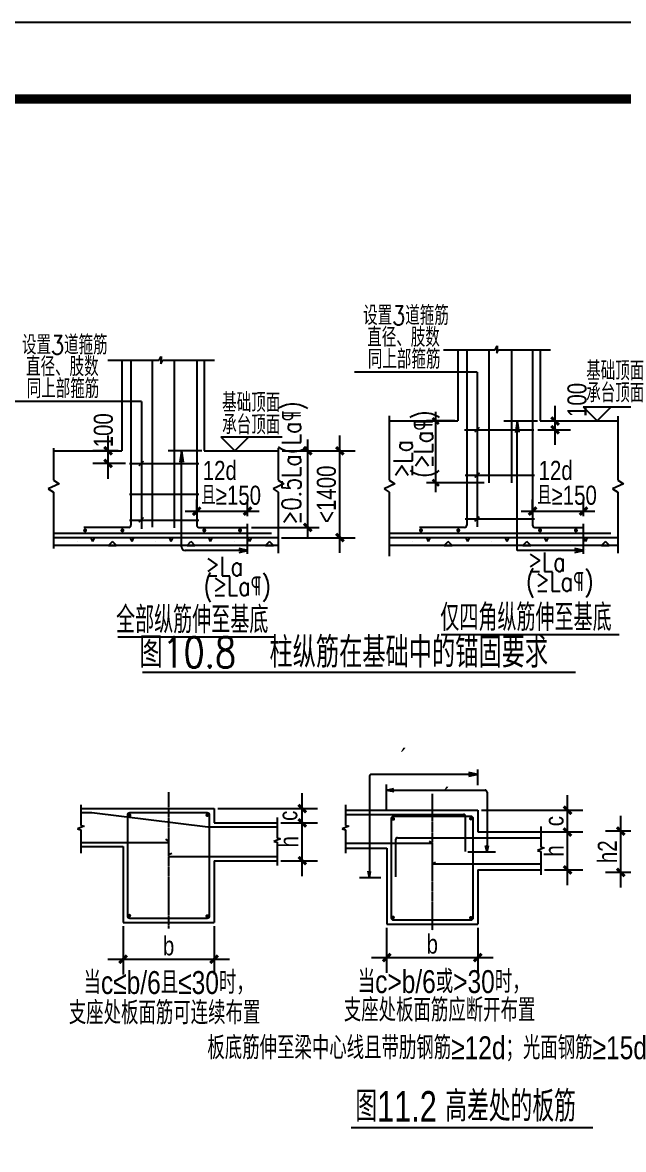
# Model space of a CAD drawing. Extents: x 1914156 to 2010983, y 1234267 to 1358917.
# Drawn here: x 1971047 to 1978914, y 1278922 to 1293667 of the extents above; entities that cross this region are included whole.
import ezdxf
from ezdxf.enums import TextEntityAlignment as Align

# ---------------------------------------------------------------- set-up
doc = ezdxf.new("R2010")
doc.units = 0
doc.header["$LTSCALE"] = 30
doc.linetypes.add('CENTER2', pattern=[1.125, 0.75, -0.125, 0.125, -0.125])
doc.layers.get('0').update_dxf_attribs({"linetype": 'CONTINUOUS'})
for name, color, linetype in [('G', 1, 'CONTINUOUS'), ('S-TEXT3', 7, 'CONTINUOUS'), ('s-图框', 7, 'CONTINUOUS'), ('S-材料-SOLID', 42, 'CONTINUOUS'), ('ZX', 6, 'CENTER2'), ('图框', 85, 'CONTINUOUS')]:
    doc.layers.add(name, color=color, linetype=linetype)
doc.styles.add('TJ03', font='tj03-romans1.shx', dxfattribs={"width": 0.8, "bigfont": 'tj-hztxt1.shx'})
doc.styles.add('TJ1', font='tj-romans1.shx', dxfattribs={"width": 0.75, "bigfont": 'tjhztxt.shx'})
doc.dimstyles.new('D100', dxfattribs={"dimscale": 0, "dimtxt": 250, "dimasz": 100, "dimexe": 200, "dimexo": 50, "dimgap": 50, "dimtad": 1, "dimdec": 0, "dimzin": 0, "dimdsep": 46, "dimtxsty": 'TJ03', "dimblk": 'ARCHTICK', "dimblk1": 'ARCHTICK', "dimblk2": 'ARCHTICK', "dimsah": 1, "dimcen": 0, "dimdle": 200, "dimclrd": 256, "dimclre": 256, "dimclrt": 256, "dimadec": 0, "dimazin": 0, "dimtfac": 1, "dimtdec": 0, "dimtix": 1, "dimtmove": 2, "dimatfit": 3, "dimldrblk": 'ARCHTICK', "dimfxl": 0, "dimtolj": 1, "dimtzin": 0, "dimarcsym": 0})

# ---------------------------------------------------------------- blocks, each defined once
blk = doc.blocks.new('_ArchTick')
at = {"color": 0, "linetype": 'ByBlock', "const_width": 0.4}
blk.add_lwpolyline([(-0.5, -0.5), (0.5, 0.5)], dxfattribs=at)
blk = doc.blocks.new('*D116')
at = {"layer": 'S-TEXT3', "lineweight": -2}
for p, q in [((1975201, 1286727), (1975201, 1288263)), ((1974445, 1288063), (1975401, 1288063)), ((1974439, 1286927), (1975401, 1286927))]:
    blk.add_line(p, q, dxfattribs=at)
at = {"layer": 'S-TEXT3', "lineweight": -2, "xscale": 100, "yscale": 100, "zscale": 100}
for p, rotation in [((1975201, 1288063), 90), ((1975201, 1286927), 270)]:
    blk.add_blockref('_ArchTick', p, dxfattribs=dict(at, rotation=rotation))
at = {"layer": 'S-TEXT3', "insert": (1975026, 1287495), "char_height": 250, "attachment_point": 5, "rotation": 90, "style": 'TJ03'}
blk.add_mtext('\\A1;<1400', dxfattribs=at)
blk = doc.blocks.new('*D117')
at = {"layer": 'S-TEXT3', "lineweight": -2}
for p, q in [((1978019, 1288140), (1978019, 1288654)), ((1977872, 1288454), (1978219, 1288454)), ((1977792, 1288340), (1978219, 1288340))]:
    blk.add_line(p, q, dxfattribs=at)
at = {"layer": 'S-TEXT3', "lineweight": -2, "xscale": 100, "yscale": 100, "zscale": 100}
for p, rotation in [((1978019, 1288454), 90), ((1978019, 1288340), 270)]:
    blk.add_blockref('_ArchTick', p, dxfattribs=dict(at, rotation=rotation))
at = {"layer": 'S-TEXT3', "insert": (1978307, 1288729), "char_height": 250, "attachment_point": 5, "rotation": 90, "style": 'TJ03'}
blk.add_mtext('\\A1;100', dxfattribs=at)
blk = doc.blocks.new('*D118')
at = {"layer": 'S-TEXT3', "lineweight": -2}
for p, q in [((1972166, 1287698), (1972166, 1288263)), ((1972299, 1288063), (1971966, 1288063)), ((1972396, 1287898), (1971966, 1287898))]:
    blk.add_line(p, q, dxfattribs=at)
at = {"layer": 'S-TEXT3', "lineweight": -2, "xscale": 100, "yscale": 100, "zscale": 100}
for p, rotation in [((1972166, 1288063), 90), ((1972166, 1287898), 270)]:
    blk.add_blockref('_ArchTick', p, dxfattribs=dict(at, rotation=rotation))
at = {"layer": 'S-TEXT3', "insert": (1972106, 1288332), "char_height": 250, "attachment_point": 5, "rotation": 90, "style": 'TJ03'}
blk.add_mtext('\\A1;100', dxfattribs=at)
blk = doc.blocks.new('*D36')
at = {"layer": 'S-TEXT3', "lineweight": -2}
for p, q in [((1978878, 1282348), (1978878, 1283288)), ((1979046, 1283088), (1978678, 1283088)), ((1979046, 1282548), (1978678, 1282548))]:
    blk.add_line(p, q, dxfattribs=at)
at = {"layer": 'S-TEXT3', "lineweight": -2, "xscale": 100, "yscale": 100, "zscale": 100}
for p, rotation in [((1978878, 1283088), 90), ((1978878, 1282548), 270)]:
    blk.add_blockref('_ArchTick', p, dxfattribs=dict(at, rotation=rotation))
at = {"layer": 'S-TEXT3', "insert": (1978703, 1282818), "char_height": 250, "attachment_point": 5, "rotation": 90, "style": 'TJ03'}
blk.add_mtext('\\A1;h2', dxfattribs=at)
blk = doc.blocks.new('*D41')
at = {"layer": 'S-TEXT3', "lineweight": -2}
for p, q in [((1974709, 1282996), (1974709, 1283584)), ((1973605, 1283384), (1974909, 1283384))]:
    blk.add_line(p, q, dxfattribs=at)
at = {"layer": 'S-TEXT3', "lineweight": -2, "xscale": 100, "yscale": 100, "zscale": 100}
for p, rotation in [((1974709, 1283384), 90), ((1974709, 1283196), 270)]:
    blk.add_blockref('_ArchTick', p, dxfattribs=dict(at, rotation=rotation))
at = {"layer": 'S-TEXT3', "insert": (1974521, 1283288), "char_height": 250, "attachment_point": 5, "rotation": 90, "style": 'TJ03'}
blk.add_mtext('\\A1;c', dxfattribs=at)
blk = doc.blocks.new('*D42')
at = {"layer": 'S-TEXT3', "lineweight": -2}
for p, q in [((1974709, 1282500), (1974709, 1283396)), ((1974427, 1283196), (1974909, 1283196)), ((1974427, 1282700), (1974909, 1282700))]:
    blk.add_line(p, q, dxfattribs=at)
at = {"layer": 'S-TEXT3', "lineweight": -2, "xscale": 100, "yscale": 100, "zscale": 100}
for p, rotation in [((1974709, 1283196), 90), ((1974709, 1282700), 270)]:
    blk.add_blockref('_ArchTick', p, dxfattribs=dict(at, rotation=rotation))
at = {"layer": 'S-TEXT3', "insert": (1974534, 1282948), "char_height": 250, "attachment_point": 5, "rotation": 90, "style": 'TJ03'}
blk.add_mtext('\\A1;h', dxfattribs=at)
blk = doc.blocks.new('*D43')
at = {"layer": 'S-TEXT3', "lineweight": -2}
for p, q in [((1978181, 1282380), (1978181, 1283276)), ((1977879, 1283076), (1978381, 1283076)), ((1977879, 1282580), (1978381, 1282580))]:
    blk.add_line(p, q, dxfattribs=at)
at = {"layer": 'S-TEXT3', "lineweight": -2, "xscale": 100, "yscale": 100, "zscale": 100}
for p, rotation in [((1978181, 1283076), 90), ((1978181, 1282580), 270)]:
    blk.add_blockref('_ArchTick', p, dxfattribs=dict(at, rotation=rotation))
at = {"layer": 'S-TEXT3', "insert": (1978006, 1282828), "char_height": 250, "attachment_point": 5, "rotation": 90, "style": 'TJ03'}
blk.add_mtext('\\A1;h', dxfattribs=at)
blk = doc.blocks.new('*D84')
at = {"layer": 'S-TEXT3', "lineweight": -2}
for p, q in [((1978181, 1282876), (1978181, 1283560)), ((1977057, 1283360), (1978381, 1283360)), ((1977057, 1283076), (1978381, 1283076))]:
    blk.add_line(p, q, dxfattribs=at)
at = {"layer": 'S-TEXT3', "lineweight": -2, "xscale": 100, "yscale": 100, "zscale": 100}
for p, rotation in [((1978181, 1283360), 90), ((1978181, 1283076), 270)]:
    blk.add_blockref('_ArchTick', p, dxfattribs=dict(at, rotation=rotation))
at = {"layer": 'S-TEXT3', "insert": (1978006, 1283218), "char_height": 250, "attachment_point": 5, "rotation": 90, "style": 'TJ03'}
blk.add_mtext('\\A1;c', dxfattribs=at)
blk = doc.blocks.new('*D85')
at = {"layer": 'S-TEXT3', "lineweight": -2}
for p, q in [((1975814, 1281820), (1975814, 1281233)), ((1977007, 1281820), (1977007, 1281233)), ((1975614, 1281433), (1977207, 1281433))]:
    blk.add_line(p, q, dxfattribs=at)
at = {"layer": 'S-TEXT3', "lineweight": -2, "xscale": 100, "yscale": 100, "zscale": 100, "rotation": 180}
blk.add_blockref('_ArchTick', (1975814, 1281433), dxfattribs=at)
at = {"layer": 'S-TEXT3', "lineweight": -2, "xscale": 100, "yscale": 100, "zscale": 100}
blk.add_blockref('_ArchTick', (1977007, 1281433), dxfattribs=at)
at = {"layer": 'S-TEXT3', "insert": (1976411, 1281608), "char_height": 250, "attachment_point": 5, "style": 'TJ03'}
blk.add_mtext('\\A1;b', dxfattribs=at)
blk = doc.blocks.new('*D86')
at = {"layer": 'S-TEXT3', "lineweight": -2}
for p, q in [((1972363, 1281843), (1972363, 1281210)), ((1973555, 1281843), (1973555, 1281210)), ((1972163, 1281410), (1973755, 1281410))]:
    blk.add_line(p, q, dxfattribs=at)
at = {"layer": 'S-TEXT3', "lineweight": -2, "xscale": 100, "yscale": 100, "zscale": 100, "rotation": 180}
blk.add_blockref('_ArchTick', (1972363, 1281410), dxfattribs=at)
at = {"layer": 'S-TEXT3', "lineweight": -2, "xscale": 100, "yscale": 100, "zscale": 100}
blk.add_blockref('_ArchTick', (1973555, 1281410), dxfattribs=at)
at = {"layer": 'S-TEXT3', "insert": (1972959, 1281585), "char_height": 250, "attachment_point": 5, "style": 'TJ03'}
blk.add_mtext('\\A1;b', dxfattribs=at)
blk = doc.blocks.new('TJAD_TK_A1')
at = {"layer": '图框'}
blk.add_line((1341.38, 950.45), (500.38, 950.45), dxfattribs=at)
at = {"layer": '图框', "const_width": 1.2}
blk.add_lwpolyline([(1331.38, 940.45), (525.38, 940.45), (525.38, 366.45), (1331.38, 366.45)], close=True, dxfattribs=at)

msp = doc.modelspace()

# ---------------------------------------------------------------- linework, layer by layer
at = {"layer": 'G'}
for p, q in [((1976863.1, 1289386.1), (1976863.1, 1287089.6)), ((1977149.9, 1289386.1), (1977149.9, 1287645.4)), ((1977446.5, 1289386.1), (1977446.5, 1287645.4)), ((1977724.2, 1289386.1), (1977724.2, 1287089.6)), ((1972466.4, 1289247.5), (1972466.4, 1287089.6)), ((1972745.9, 1289247.5), (1972745.9, 1287064.9)), ((1973030.1, 1289247.5), (1973030.1, 1287057)), ((1973327.5, 1289247.5), (1973327.5, 1287089.6)), ((1976834.5, 1288339.8), (1977741.9, 1288339.8)), ((1972445.6, 1287898.1), (1973353.1, 1287898.1)), ((1976842.3, 1287744.5), (1977749.7, 1287744.5)), ((1972445.6, 1287498.2), (1973353.1, 1287498.2)), ((1972445.6, 1287156.6), (1973353.1, 1287156.6)), ((1976842.3, 1287172.5), (1977749.7, 1287172.5)), ((1971451.1, 1286985.9), (1974305.7, 1286985.9)), ((1972437.2, 1287060.4), (1971848.1, 1287060.4)), ((1973356.7, 1287060.4), (1973993.7, 1287060.4)), ((1975847.8, 1286985.9), (1978750.3, 1286985.9)), ((1976833.9, 1287060.4), (1976244.7, 1287060.4)), ((1977753.4, 1287060.4), (1978390.4, 1287060.4)), ((1972295.8, 1285630.3), (1974346.1, 1285630.3)), ((1976526.6, 1285660.3), (1978855.9, 1285660.3)), ((1972616.8, 1285168.2), (1978284.9, 1285168.2)), ((1971822.2, 1283329.1), (1971953.7, 1283329.1)), ((1971953.7, 1283329.1), (1973471.4, 1283141.6)), ((1972420.6, 1283294.4), (1972420.6, 1281980.4)), ((1973465.3, 1283325.4), (1972451.7, 1283325.4)), ((1973496.4, 1281980.4), (1973496.4, 1283294.4)), ((1975274, 1283305.8), (1976821.1, 1283305.8)), ((1975872.4, 1283248.1), (1975872.4, 1281957.1)), ((1976917.1, 1283279.1), (1975903.5, 1283279.1)), ((1976847.8, 1282820.7), (1976847.8, 1283279.1)), ((1976948.2, 1281957.1), (1976948.2, 1283248.1)), ((1973471.4, 1283141.6), (1974378.9, 1283141.6)), ((1972958.7, 1282954.5), (1972923.4, 1282980.8)), ((1975931.2, 1282974.9), (1975931.2, 1282490.8)), ((1975957.9, 1283001.7), (1977830.7, 1283001.7)), ((1976410.6, 1282931.2), (1976375.2, 1282957.6)), ((1971821.3, 1282938.5), (1972958.7, 1282938.5)), ((1972958.7, 1282780.4), (1973003.6, 1282800.2)), ((1975273.1, 1282931.2), (1976410.6, 1282931.2)), ((1972958.7, 1282756.4), (1974381.2, 1282756.4)), ((1976410.6, 1282660.5), (1976455.4, 1282680.3)), ((1976410.6, 1282660.5), (1977833, 1282660.5)), ((1972451.7, 1281949.3), (1973465.3, 1281949.3)), ((1975903.5, 1281926.1), (1976917.1, 1281926.1)), ((1975350.2, 1279211.3), (1978513.4, 1279211.3))]:
    msp.add_line(p, q, dxfattribs=at)
for points, const_width in [([(1971853.1, 1287022.4, 1), (1971879.3, 1287022.4, 1)], 26.2), ([(1972341.6, 1287022.4, 1), (1972367.8, 1287022.4, 1)], 26.2), ([(1973412.8, 1287022.4, 1), (1973439, 1287022.4, 1)], 26.2), ([(1973881.6, 1287022.4, 1), (1973907.9, 1287022.4, 1)], 26.2), ([(1976249.8, 1287022.4, 1), (1976276, 1287022.4, 1)], 26.2), ([(1976738.2, 1287022.4, 1), (1976764.5, 1287022.4, 1)], 26.2), ([(1977809.5, 1287022.4, 1), (1977835.7, 1287022.4, 1)], 26.2), ([(1978278.3, 1287022.4, 1), (1978304.6, 1287022.4, 1)], 26.2), ([(1972436.8, 1283293.2, 1), (1972461, 1283293.2, 1)], 24.1), ([(1973452.8, 1283296.7, 1), (1973477, 1283296.7, 1)], 24.1), ([(1975888.6, 1283246.9, 1), (1975912.8, 1283246.9, 1)], 24.1), ([(1976904.7, 1283250.4, 1), (1976928.8, 1283250.4, 1)], 24.1), ([(1972433.2, 1281981.7, 1), (1972457.4, 1281981.7, 1)], 24.1), ([(1973452.8, 1281976.4, 1), (1973476.9, 1281976.4, 1)], 24.1), ([(1975885, 1281958.5, 1), (1975909.2, 1281958.5, 1)], 24.1), ([(1976904.6, 1281953.2, 1), (1976928.7, 1281953.2, 1)], 24.1)]:
    msp.add_lwpolyline(points, format="xyb", close=True, dxfattribs=dict(at, const_width=const_width))
for centre, radius, start, end in [((1972437.2, 1287089.6), 29.2, 270, 0), ((1973356.7, 1287089.6), 29.2, 180, 270), ((1976833.9, 1287089.6), 29.2, 270, 0), ((1977753.4, 1287089.6), 29.2, 180, 270), ((1972451.7, 1283294.4), 31, 90, 180), ((1973465.3, 1283294.4), 31, 0, 90), ((1975903.5, 1283248.1), 31, 90, 180), ((1976821.1, 1283279.1), 26.7, 0, 90), ((1976917.1, 1283248.1), 31, 0, 90), ((1975957.9, 1282974.9), 26.7, 90, 180), ((1972451.7, 1281980.4), 31, 180, 270), ((1973465.3, 1281980.4), 31, 270, 0), ((1975903.5, 1281957.1), 31, 180, 270), ((1976917.1, 1281957.1), 31, 270, 0)]:
    msp.add_arc(centre, radius, start, end, dxfattribs=at)
at = {"layer": 'S-TEXT3'}
for p, q in [((1977234, 1289386.1), (1977259.1, 1289437.5)), ((1977259.1, 1289437.5), (1977255, 1289340.6)), ((1972837.3, 1289247.5), (1972862.4, 1289298.8)), ((1972862.4, 1289298.8), (1972858.4, 1289201.9)), ((1976559, 1289386.1), (1977234, 1289386.1)), ((1976745.6, 1289386.1), (1976745.6, 1288453.7)), ((1977255, 1289340.6), (1977278.5, 1289386.1)), ((1977278.5, 1289386.1), (1977957.7, 1289386.1)), ((1977822.1, 1289386.1), (1977822.1, 1288453.7)), ((1972162.4, 1289247.5), (1972837.3, 1289247.5)), ((1972349, 1289247.5), (1972349, 1288063.1)), ((1972858.4, 1289201.9), (1972881.8, 1289247.5)), ((1972881.8, 1289247.5), (1973561.1, 1289247.5)), ((1973425.4, 1289247.5), (1973425.4, 1288063.1)), ((1976999, 1289091.5), (1975390.9, 1289091.5)), ((1976999, 1289091.5), (1976999, 1287069.2)), ((1972604, 1288706.5), (1970923.9, 1288706.5)), ((1972604, 1288706.5), (1972604, 1287044.2)), ((1978385.9, 1288637.6), (1978752.7, 1288637.6)), ((1978385.9, 1288637.6), (1978569.3, 1288453.7)), ((1978569.3, 1288453.7), (1978752.7, 1288637.6)), ((1978752.7, 1288637.6), (1979231.1, 1288637.6)), ((1975848.7, 1288522.8), (1975848.7, 1287678.5)), ((1975848.7, 1288453.7), (1976745.6, 1288453.7)), ((1977789, 1288452.8), (1977349, 1288452.8)), ((1977524.2, 1288452.8), (1977502.7, 1288303.7)), ((1977524.2, 1288452.8), (1977545.9, 1288306.6)), ((1977524.2, 1286759.4), (1977524.2, 1288452.8)), ((1978839.5, 1288516.2), (1978839.5, 1287678.5)), ((1973643.7, 1288247), (1974010.5, 1288247)), ((1973643.7, 1288247), (1973827.1, 1288063.1)), ((1973827.1, 1288063.1), (1974010.5, 1288247)), ((1974010.5, 1288247), (1974447, 1288247)), ((1971452, 1288100.2), (1971452, 1287678.5)), ((1971452, 1288063.1), (1972349, 1288063.1)), ((1973392.3, 1288062.2), (1972952.4, 1288062.2)), ((1973127.6, 1288062.2), (1973106, 1287913.1)), ((1973127.6, 1288062.2), (1973149.2, 1287916.1)), ((1973127.6, 1286808), (1973127.6, 1288062.2)), ((1974394.9, 1288100.2), (1974394.9, 1287678.5)), ((1971452, 1287678.5), (1971525.7, 1287631.9)), ((1974394.9, 1287678.5), (1974468.6, 1287631.9)), ((1975848.7, 1287678.5), (1975922.4, 1287631.9)), ((1978839.5, 1287678.5), (1978913.2, 1287631.9)), ((1971525.7, 1287631.9), (1971383.8, 1287566.1)), ((1971383.8, 1287566.1), (1971452, 1287522.8)), ((1971452, 1287522.8), (1971452, 1286785.2)), ((1974468.6, 1287631.9), (1974326.8, 1287566.1)), ((1974326.8, 1287566.1), (1974394.9, 1287522.8)), ((1974394.9, 1287522.8), (1974394.9, 1286726.2)), ((1975922.4, 1287631.9), (1975780.5, 1287566.1)), ((1975780.5, 1287566.1), (1975848.7, 1287522.8)), ((1975848.7, 1287522.8), (1975848.7, 1286683.2)), ((1978913.2, 1287631.9), (1978771.3, 1287566.1)), ((1978771.3, 1287566.1), (1978839.5, 1287522.8)), ((1978839.5, 1287522.8), (1978839.5, 1286722.2)), ((1973327.5, 1287227.1), (1973327.5, 1287424.6)), ((1973993.7, 1287209.3), (1973993.7, 1287424.6)), ((1977724.2, 1287227.1), (1977724.2, 1287424.6)), ((1978390.4, 1287209.3), (1978390.4, 1287424.6)), ((1973177.5, 1287274.6), (1974143.7, 1287274.6)), ((1977574.2, 1287274.6), (1978540.4, 1287274.6)), ((1973993.7, 1286715.7), (1973993.7, 1287109.3)), ((1978390.4, 1286715.7), (1978390.4, 1287109.3)), ((1971452, 1286927.1), (1974394.9, 1286927.1)), ((1971452, 1286927.1), (1974389.1, 1286927.1)), ((1975848.7, 1286927.1), (1978839.5, 1286927.1)), ((1971452, 1286827.1), (1974394.9, 1286827.1)), ((1973993.7, 1286759.4), (1973882.8, 1286785.5)), ((1975848.7, 1286827.1), (1978839.5, 1286827.1)), ((1978390.4, 1286759.4), (1978279.5, 1286785.5)), ((1973993.7, 1286759.4), (1973176.2, 1286759.4)), ((1973882.3, 1286731.5), (1973993.7, 1286759.4)), ((1978390.4, 1286759.4), (1977524.2, 1286759.4)), ((1978279, 1286731.5), (1978390.4, 1286759.4)), ((1977007.4, 1283828.3), (1976889, 1283854.3)), ((1977007.4, 1283689.2), (1977007.4, 1283893.2)), ((1975587.5, 1283801.6), (1975587.5, 1282474.7)), ((1977007.4, 1283828.3), (1975614.3, 1283828.3)), ((1975810.3, 1283374), (1975810.3, 1283696.5)), ((1977007.4, 1283828.3), (1976884, 1283804.1)), ((1975810.3, 1283624.3), (1975907.2, 1283644.8)), ((1975810.3, 1283624.3), (1975907.2, 1283604.7)), ((1975810.3, 1283624.3), (1977101.4, 1283624.3)), ((1977128.1, 1283597.6), (1977128.1, 1282817.7)), ((1971810, 1283430.3), (1971810, 1283162.7)), ((1975273.1, 1283430.3), (1975273.1, 1283162.7)), ((1971819.1, 1283383.8), (1973554.9, 1283383.8)), ((1973554.9, 1283383.8), (1973554.9, 1283196.3)), ((1974378.9, 1283266.1), (1974378.9, 1282998.5)), ((1975270.9, 1283360.5), (1977006.7, 1283360.5)), ((1977006.7, 1283360.5), (1977006.7, 1283076.4)), ((1971854.4, 1283150.8), (1971766.6, 1283116)), ((1971766.6, 1283116), (1971810, 1283105.5)), ((1971810, 1283162.7), (1971854.4, 1283150.8)), ((1971810, 1283105.5), (1971810, 1282800)), ((1973554.9, 1283196.3), (1974376.7, 1283196.3)), ((1975317.6, 1283150.8), (1975229.7, 1283116)), ((1975229.7, 1283116), (1975273.1, 1283105.5)), ((1975273.1, 1283162.7), (1975317.6, 1283150.8)), ((1975273.1, 1283105.5), (1975273.1, 1282800)), ((1977830.7, 1283146.2), (1977830.7, 1282878.5)), ((1974423.4, 1282986.7), (1974335.5, 1282951.8)), ((1974335.5, 1282951.8), (1974378.9, 1282941.3)), ((1974378.9, 1282998.5), (1974423.4, 1282986.7)), ((1977006.7, 1283076.4), (1977828.5, 1283076.4)), ((1971819.1, 1282887), (1972362.6, 1282887)), ((1972362.6, 1282887), (1972362.6, 1281893.4)), ((1974378.9, 1282941.3), (1974378.9, 1282635.8)), ((1975270.9, 1282863.7), (1975814.4, 1282863.7)), ((1975814.4, 1282863.7), (1975814.4, 1281870.1)), ((1976877.5, 1282817.7), (1977239.5, 1282817.7)), ((1977128.1, 1282817.7), (1977108.6, 1282899.1)), ((1977128.1, 1282817.7), (1977147.1, 1282899.1)), ((1977875.2, 1282866.7), (1977787.3, 1282831.9)), ((1977787.3, 1282831.9), (1977830.7, 1282821.3)), ((1977830.7, 1282878.5), (1977875.2, 1282866.7)), ((1977830.7, 1282821.3), (1977830.7, 1282515.8)), ((1973554.9, 1282699.5), (1973554.9, 1281893.4)), ((1973554.9, 1282699.5), (1974376.7, 1282699.5)), ((1975587.5, 1282474.7), (1975572.2, 1282562.4)), ((1975587.5, 1282474.7), (1975604, 1282560.7)), ((1977006.7, 1282579.6), (1977006.7, 1281870.1)), ((1977006.7, 1282579.6), (1977828.5, 1282579.6)), ((1975736, 1282474.7), (1975457.6, 1282474.7)), ((1972362.6, 1281893.4), (1973554.9, 1281893.4)), ((1975814.4, 1281870.1), (1977006.7, 1281870.1))]:
    msp.add_line(p, q, dxfattribs=at)
at = {"layer": 'S-TEXT3', "linetype": 'ByBlock'}
for p, q in [((1976456.2, 1287523.9), (1976456.2, 1288575.2)), ((1976705.1, 1288453.7), (1976334.7, 1288453.7)), ((1977822.1, 1288453.7), (1978839.5, 1288453.7)), ((1974780.8, 1286910.4), (1974780.8, 1288213.1)), ((1973425.4, 1288063.1), (1974394.9, 1288063.1)), ((1974444.9, 1288063.1), (1974930.8, 1288063.1)), ((1977090.2, 1287645.4), (1976334.7, 1287645.4)), ((1974043.7, 1287060.4), (1974930.8, 1287060.4)), ((1978801.8, 1286927.1), (1978839.5, 1286927.1)), ((1973606.6, 1283196.3), (1974378.9, 1283196.3)), ((1977006.7, 1283076.4), (1977830.7, 1283076.4))]:
    msp.add_line(p, q, dxfattribs=at)
at = {"layer": 'S-TEXT3', "const_width": 19.4}
for points in [[(1977029.1, 1288368.9), (1976966.1, 1288305.9)], [(1972632.4, 1287928), (1972569.4, 1287865)], [(1977029.1, 1287775.6), (1976966.1, 1287712.6)], [(1972632.4, 1287189.5), (1972569.4, 1287126.5)], [(1977029.1, 1287203.5), (1976966.1, 1287140.5)]]:
    msp.add_lwpolyline(points, dxfattribs=at)
at = {"layer": 'S-TEXT3'}
for centre, radius, start, end in [((1973176.2, 1286808), 48.6, 180, 270), ((1975614.3, 1283801.6), 26.7, 90, 180), ((1977101.4, 1283597.6), 26.7, 0, 90)]:
    msp.add_arc(centre, radius, start, end, dxfattribs=at)
at = {"layer": 'S-材料-SOLID'}
for p, q in [((1971966.2, 1286876.8), (1971941.1, 1286927.1)), ((1971966.2, 1286876.8), (1971991.4, 1286927.1)), ((1972480.5, 1286876.8), (1972455.4, 1286927.1)), ((1972480.5, 1286876.8), (1972505.6, 1286927.1)), ((1972994.8, 1286876.8), (1972969.6, 1286927.1)), ((1972994.8, 1286876.8), (1973019.9, 1286927.1)), ((1973509.1, 1286876.8), (1973483.9, 1286927.1)), ((1973509.1, 1286876.8), (1973534.2, 1286927.1)), ((1974023.4, 1286876.8), (1973998.2, 1286927.1)), ((1974023.3, 1286876.8), (1974048.5, 1286927.1)), ((1976362.9, 1286876.8), (1976337.7, 1286927.1)), ((1976362.9, 1286876.8), (1976388, 1286927.1)), ((1976877.2, 1286876.8), (1976852, 1286927.1)), ((1976877.2, 1286876.8), (1976902.3, 1286927.1)), ((1977391.5, 1286876.8), (1977366.3, 1286927.1)), ((1977391.4, 1286876.8), (1977416.6, 1286927.1)), ((1977905.7, 1286876.8), (1977880.6, 1286927.1)), ((1977905.7, 1286876.8), (1977930.9, 1286927.1)), ((1978420, 1286876.8), (1978394.9, 1286927.1)), ((1978420, 1286876.8), (1978445.2, 1286927.1)), ((1971709.1, 1286825.4), (1971709.1, 1286825.4)), ((1971760.5, 1286876.8), (1971760.5, 1286876.8)), ((1971914.8, 1286825.4), (1971914.8, 1286825.4)), ((1972171.9, 1286825.2), (1972223.4, 1286876.6)), ((1972171.9, 1286825.4), (1972274.8, 1286825.4)), ((1972275.6, 1286825.3), (1972224.2, 1286876.8)), ((1972429.1, 1286825.4), (1972429.1, 1286825.4)), ((1972737.6, 1286825.4), (1972737.6, 1286825.4)), ((1972789.1, 1286876.8), (1972789.1, 1286876.8)), ((1972943.4, 1286825.4), (1972943.4, 1286825.4)), ((1973200.5, 1286825.2), (1973251.9, 1286876.6)), ((1973200.5, 1286825.4), (1973257.2, 1286825.4)), ((1973257.2, 1286872.3), (1973252.7, 1286876.8)), ((1973304.2, 1286825.3), (1973257.2, 1286872.3)), ((1973257.2, 1286825.4), (1973303.4, 1286825.4)), ((1973457.6, 1286825.4), (1973457.6, 1286825.4)), ((1973766.2, 1286825.4), (1973766.2, 1286825.4)), ((1973817.6, 1286876.8), (1973817.6, 1286876.8)), ((1973971.9, 1286825.4), (1973971.9, 1286825.4)), ((1974229.1, 1286825.2), (1974280.5, 1286876.6)), ((1974229.1, 1286825.4), (1974331.9, 1286825.4)), ((1974332.7, 1286825.3), (1974281.3, 1286876.8)), ((1976105.7, 1286825.4), (1976105.7, 1286825.4)), ((1976157.2, 1286876.8), (1976157.2, 1286876.8)), ((1976311.5, 1286825.4), (1976311.5, 1286825.4)), ((1976568.6, 1286825.2), (1976620, 1286876.6)), ((1976568.6, 1286825.4), (1976671.5, 1286825.4)), ((1976672.3, 1286825.3), (1976620.8, 1286876.8)), ((1976825.7, 1286825.4), (1976825.7, 1286825.4)), ((1977134.3, 1286825.4), (1977134.3, 1286825.4)), ((1977185.7, 1286876.8), (1977185.7, 1286876.8)), ((1977340, 1286825.4), (1977340, 1286825.4)), ((1977597.2, 1286825.2), (1977648.6, 1286876.6)), ((1977597.2, 1286825.4), (1977653.9, 1286825.4)), ((1977653.9, 1286872.3), (1977649.4, 1286876.8)), ((1977700.8, 1286825.3), (1977653.9, 1286872.3)), ((1977653.9, 1286825.4), (1977700, 1286825.4)), ((1977854.3, 1286825.4), (1977854.3, 1286825.4)), ((1978162.9, 1286825.4), (1978162.9, 1286825.4)), ((1978214.3, 1286876.8), (1978214.3, 1286876.8)), ((1978368.6, 1286825.4), (1978368.6, 1286825.4)), ((1978625.7, 1286825.2), (1978677.2, 1286876.6)), ((1978625.7, 1286825.4), (1978728.6, 1286825.4)), ((1978729.4, 1286825.3), (1978678, 1286876.8)), ((1978265.7, 1286773.9), (1978265.7, 1286773.9)), ((1978420, 1286773.9), (1978420, 1286773.9))]:
    msp.add_line(p, q, dxfattribs=at)
at = {"layer": 'ZX'}
for p, q in [((1972958.7, 1283597.6), (1972958.7, 1281815.1)), ((1976410.6, 1283574.3), (1976410.6, 1281791.8))]:
    msp.add_line(p, q, dxfattribs=at)

# ---------------------------------------------------------------- block references
at = {"layer": 'S-TEXT3', "linetype": 'ByBlock'}
for p, xscale, yscale, zscale, rotation in [((1976456.2, 1288453.7), 81, 81, 81, 90), ((1974780.8, 1288063.1), 100, 100, 100, 90), ((1976456.2, 1287645.4), 81, 81, 81, 270), ((1974780.8, 1287060.4), 100, 100, 100, 270)]:
    msp.add_blockref('_ArchTick', p, dxfattribs=dict(at, xscale=xscale, yscale=yscale, zscale=zscale, rotation=rotation))
at = {"layer": 'S-TEXT3', "xscale": 100, "yscale": 100, "zscale": 100, "rotation": 180}
for p in [(1973327.5, 1287274.6), (1977724.2, 1287274.6)]:
    msp.add_blockref('_ArchTick', p, dxfattribs=at)
at = {"layer": 'S-TEXT3', "xscale": 100, "yscale": 100, "zscale": 100}
for p in [(1973993.7, 1287274.6), (1978390.4, 1287274.6)]:
    msp.add_blockref('_ArchTick', p, dxfattribs=at)
at = {"layer": 's-图框', "xscale": 100, "yscale": 100, "zscale": 100}
msp.add_blockref('TJAD_TK_A1', (1864118.4, 1198622.1), dxfattribs=at)

# ---------------------------------------------------------------- texts
at = {"color": 2, "style": 'TJ1'}
for s, height, width, p in [('全部纵筋伸至基底', 350, 0.75, (1972270.9, 1285676.9)), ('仅四角纵筋伸至基底', 350, 0.75, (1976516, 1285706.9)), ('图10.8  柱纵筋在基础中的锚固要求', 400, 0.8, (1972576.6, 1285226.6))]:
    msp.add_text(s, height=height, dxfattribs=dict(at, width=width)).set_placement(p)
at = {"layer": 'S-TEXT3', "width": 0.8}
for s, style, p in [('设置3道箍筋', 'TJ1', (1976067, 1289709)), ('设置3道箍筋', 'TJ1', (1971600, 1289324)), ('直径、肢数', 'TJ1', (1976035, 1289424.2)), ('直径、肢数', 'TJ1', (1971568, 1289039.2)), ('同上部箍筋', 'TJ1', (1976043, 1289137.2)), ('同上部箍筋', 'TJ1', (1971576, 1288752.2)), ('且%%158150', 'TJ03', (1973777.7, 1287357.1)), ('且%%158150', 'TJ03', (1978174.4, 1287357.1))]:
    msp.add_text(s, height=250, dxfattribs=dict(at, style=style)).set_placement(p, align=Align.CENTER)
for s, height, style, p in [('基础顶面', 250, 'TJ1', (1978426.1, 1288986.2)), ('基础顶面', 250, 'TJ1', (1973660.3, 1288569.9)), ('承台顶面', 250, 'TJ1', (1978426.1, 1288696)), ('承台顶面', 250, 'TJ1', (1973660.3, 1288279.7)), ('%%158La', 250, 'TJ1', (1973436.5, 1286426.7)), ('%%158La', 250, 'TJ1', (1977659.5, 1286484.7)), ('(%%158La%%182)', 250, 'TJ1', (1977637.9, 1286227.2)), ('(%%158La%%182)', 250, 'TJ1', (1973414.9, 1286169.2)), ('%%180', 250, 'TJ03', (1975994.5, 1283911)), ('%%180', 250, 'TJ03', (1976556.2, 1283402.6)), ('当c%%157b/6且%%15730时，', 300, 'TJ03', (1971845.8, 1280956.2)), ('当c>b/6或>30时，', 300, 'TJ03', (1975435.1, 1280968.4)), ('支座处板面筋可连续布置', 300, 'TJ03', (1971652.5, 1280560.2)), ('支座处板面筋应断开布置', 300, 'TJ03', (1975252.9, 1280596.1)), (' 板底筋伸至梁中心线且带肋钢筋%%15812d；光面钢筋%%15815d', 300, 'TJ03', (1973377.3, 1280102.9))]:
    msp.add_text(s, height=height, dxfattribs=dict(at, style=style)).set_placement(p)
at = {"layer": 'S-TEXT3', "style": 'TJ1', "width": 0.8}
for s, p in [('%%1580.5La(La%%182)', (1974692.2, 1287094.1)), ('(%%158La%%182)', (1976419.3, 1287710.5)), ('%%158La', (1976154.3, 1287710.5))]:
    msp.add_text(s, height=250, rotation=90, dxfattribs=at).set_placement(p)
at = {"layer": 'S-TEXT3', "color": 2, "style": 'TJ03', "width": 0.75}
msp.add_text('图11.2 高差处的板筋', height=400, dxfattribs=at).set_placement((1975404.2, 1279286.1))
at = {"layer": 'S-TEXT3', "char_height": 250, "attachment_point": 5, "style": 'TJ03'}
for insert in [(1973629.5, 1287805.4), (1978026.2, 1287805.4)]:
    msp.add_mtext('12d', dxfattribs=dict(at, insert=insert))

# ---------------------------------------------------------------- dimensions: what is measured, and where the dimension line sits
at = {"layer": 'S-TEXT3'}
for base, p1, p2, text, override, picture, middle in [((1978019.2, 1288453.7), (1977741.9, 1288339.8), (1977822.1, 1288453.7), '100', {"dimscale": 1}, '*D117', (1978306.9, 1288729.3)), ((1972166.1, 1288063.1), (1972445.6, 1287898.1), (1972349, 1288063.1), '100', {"dimscale": 1}, '*D118', (1972105.9, 1288332.1)), ((1974709.3, 1283383.8), (1974376.7, 1283196.3), (1973554.9, 1283383.8), 'c', {"dimscale": 1, "dimse1": 1}, '*D41', (1974520.7, 1283288.3))]:
    dim = msp.add_linear_dim(base=base, p1=p1, p2=p2, angle=90, text=text, dimstyle='D100', override=override, dxfattribs=at)
    dim.commit()
    dim.dimension.update_dxf_attribs({"geometry": picture, "text_midpoint": middle, "dimtype": 160})
for base, p1, p2, text, picture, middle in [((1975200.5, 1288063.1), (1974389.1, 1286927.1), (1974394.9, 1288063.1), '<1400', '*D116', (1975025.5, 1287495.1)), ((1978181.4, 1283360.5), (1977006.7, 1283076.4), (1977006.7, 1283360.5), 'c', '*D84', (1978006.4, 1283218.4)), ((1974709.3, 1283196.3), (1974376.7, 1282699.5), (1974376.7, 1283196.3), 'h', '*D42', (1974534.3, 1282947.9)), ((1978181.4, 1283076.4), (1977828.5, 1282579.6), (1977828.5, 1283076.4), 'h', '*D43', (1978006.4, 1282828)), ((1978877.9, 1283088.4), (1979096.2, 1282548.4), (1979096.2, 1283088.4), 'h2', '*D36', (1978702.9, 1282818.4))]:
    dim = msp.add_linear_dim(base=base, p1=p1, p2=p2, angle=90, text=text, dimstyle='D100', override={"dimscale": 1}, dxfattribs=at)
    dim.commit()
    dim.dimension.update_dxf_attribs({"geometry": picture, "text_midpoint": middle})
for base, p1, p2, picture, middle in [((1973554.9, 1281409.7), (1972362.6, 1281893.4), (1973554.9, 1281893.4), '*D86', (1972958.7, 1281584.7)), ((1977006.7, 1281432.6), (1975814.4, 1281870.1), (1977006.7, 1281870.1), '*D85', (1976410.6, 1281607.6))]:
    dim = msp.add_linear_dim(base=base, p1=p1, p2=p2, text='b', dimstyle='D100', override={"dimscale": 1}, dxfattribs=at)
    dim.commit()
    dim.dimension.update_dxf_attribs({"geometry": picture, "text_midpoint": middle})

doc.saveas('drawing.dxf')
